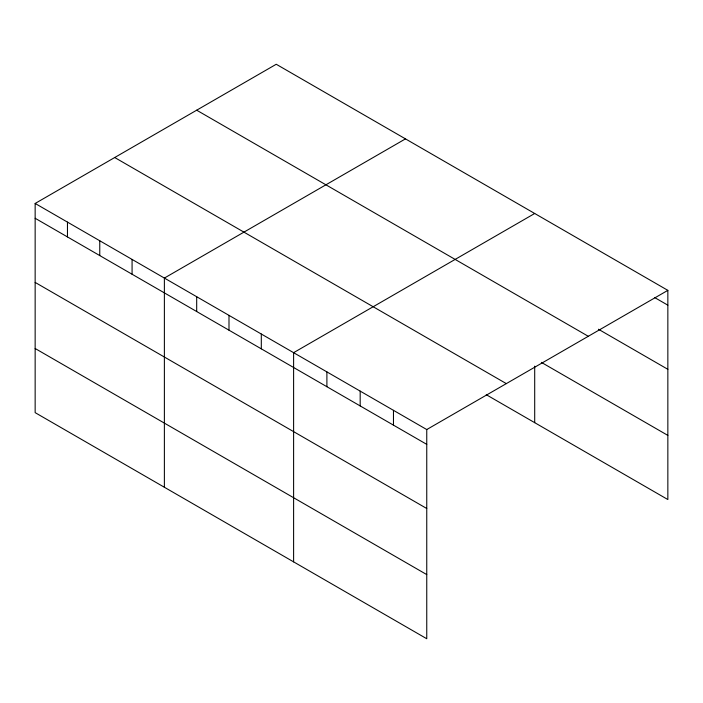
<?xml version="1.0" encoding="UTF-8"?>
<svg xmlns="http://www.w3.org/2000/svg" width="703" height="703" viewBox="0 0 703 703"><rect width="100%" height="100%" fill="white"/><g stroke="black" fill="none" stroke-linecap="round" stroke-linejoin="round"><path stroke-width="1.05" d="M35.15 203.457L426.756 429.551L426.756 638.737L35.15 412.643L35.15 203.457L276.244 64.263L667.85 290.357L667.85 499.543L486.248 394.691M405.473 138.878L164.379 278.072L164.379 487.258M534.702 213.484L293.608 352.678L293.608 561.864M426.756 429.551L667.85 290.357M654.537 297.483L667.85 305.172M598.42 329.232L667.85 369.312M196.682 110.195L588.288 336.289M541.363 362.37L667.85 435.394M114.712 157.525L506.318 383.618M35.15 218.273L426.756 444.366M35.15 282.413L426.756 508.506M35.15 348.503L426.756 574.597M534.702 366.14L534.702 422.67M393.469 410.332L393.469 425.148M360.182 391.114L360.182 405.93M326.895 371.896L326.895 386.712M261.305 334.03L261.305 348.837M228.993 315.375L228.993 330.19M196.691 296.719L196.691 311.534M132.076 259.416L132.076 274.232M99.764 240.76L99.764 255.576M67.462 222.113L67.462 236.929"/></g></svg>
